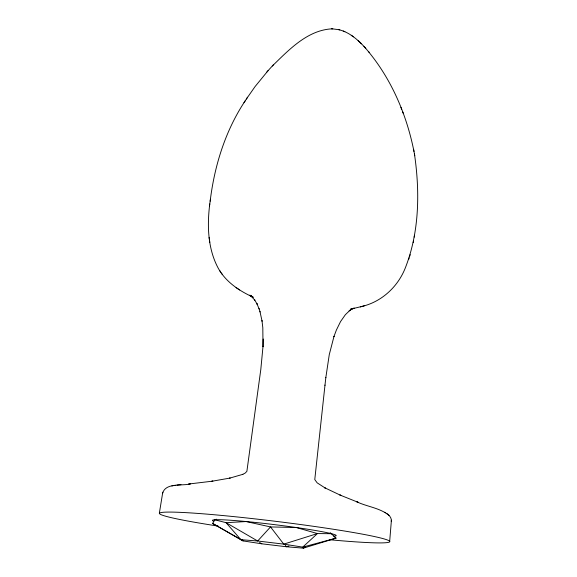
<?xml version="1.0" encoding="UTF-8"?>
<svg xmlns="http://www.w3.org/2000/svg" width="577" height="577" viewBox="0 0 577 577"><rect width="100%" height="100%" fill="white"/><g stroke="black" fill="none" stroke-linecap="round" stroke-linejoin="round"><path stroke-width="0.87" d="M263.22 339.016L263.004 346.712L262.816 327.794L261.994 320.675L262.073 321.173L259.931 311.4M389.655 541.594L391.293 521.608C391.927 518.052 389.251 514.98 386.388 513.299M391.293 521.608L391.365 520.194M263.018 346.323L260.797 369.554L246.877 471.351L245.175 473.082L242.535 474.474L242.881 474.323L229.451 478.21L230.136 478.052L211.644 481.297L212.863 481.131L188.672 484.016L190.46 483.843C182.707 486.202 165.484 482.293 162.584 493.385L159.324 513.35M209.768 203.969C207.114 224.936 207.698 247.461 217.428 266.682C224.713 281.165 238.683 290.613 253.058 297.155M324.995 385.061L314.775 479.581L317.155 482.834L325.277 488.077L324.764 487.789L340.863 495.412L339.896 495.008L358.303 502.387L356.896 501.86C367.325 506.779 379.861 507.883 388.992 515.34M324.959 385.393L325.861 377.365M325.817 377.704L329.265 354.646L334.018 336.297L333.874 336.737L336.384 330.051L340.553 321.569L345.349 314.732L349.907 310.354M362.435 306.322C381.729 301.591 397.517 286.993 404.989 268.738C419.472 232.56 420.02 191.723 414.394 153.583M210.165 201.164C214.464 165.75 225.311 130.799 245.138 100.917M209.509 205.852L210.432 199.253M413.226 242.621L413.558 240.811M414.199 237.118L414.531 235.279M162.584 493.385L162.822 492.21M408.66 259.455L409.201 257.804M409.663 256.347L410.211 254.666M216.577 519.228L214.918 519.812L212.603 523.433L243.097 540.916L261.871 543.815L286.38 546.758L303.343 548.15L336.045 538.153L330.217 532.708M246.379 99.02L255.07 86.572L268.197 70.509M243.97 102.728L247.526 97.239M272.301 66.016C288.724 50.019 307.426 30.091 331.934 28.85M266.899 71.945L273.527 64.667M349.085 310.931L351.934 308.919M305.572 546.657L303.343 548.15L302.73 547.119L283.776 544.133L257.674 541.002L240.897 539.697L226.047 522.675L214.918 519.812M351.083 309.524L350.116 310.094L354.22 308.104L350.83 309.113M350.549 309.171L362.306 306.358M360.365 306.921L364.448 305.738M288.962 546.066L286.38 546.758L285.363 545.359M171.859 485.957L173.28 485.69M173.901 485.574L175.307 485.315M176.988 485.084L180.976 484.687M213.569 523.382L212.603 523.433L243.097 540.916L242.109 539.423M332.482 28.864L338.937 29.708M331.703 533.718L317.444 533.566L296.261 527.515L270.526 526.931L246.119 521.55L226.047 522.675L257.674 541.002L270.526 526.931L283.776 544.133L317.444 533.566L302.73 547.119L336.045 538.153L334.869 537.677M331.559 28.85L332.77 28.864M339.413 29.824C350.073 32.572 358.548 40.404 365.753 48.324M338.605 29.629L339.831 29.925M343.236 31.043L344.873 31.721M253.267 297.249L250.425 295.712L252.351 296.859L251.031 295.979M259.542 542.481L261.871 543.815M384.7 512.246L385.587 512.802M236.087 287.591L239.643 289.964M353.47 36.834L351.299 35.305M249.827 295.092L252.74 297.242M251.579 296.39L250.541 295.532L254.868 300.22L254.414 299.499L257.176 304.216L256.859 303.56L259.152 309.005M358.137 40.642L358.973 41.421M359.716 42.107L361.433 43.787M363.964 46.384C390.982 76.864 407.571 115.854 414.784 155.718M368.458 51.454L369.41 52.55M219.671 270.599L220.638 272.012M221.236 272.892L222.181 274.27M400.943 107.394L401.686 109.327M402.515 111.44L403.28 113.409M258.965 308.414L260.112 311.969M413.608 149.313L413.99 151.441M209.134 237.363L209.357 239.08M209.574 240.688L209.797 242.369M213.634 521.211A62.345 3.339 7 0 1 277.696 525.034A62.345 3.339 7 0 1 333.65 536.199M218.185 526.101A116.027 6.253 7 0 1 186.176 512.657A116.027 6.253 7 0 1 363.488 534.338A116.027 6.253 7 0 1 329.842 539.755"/></g></svg>
